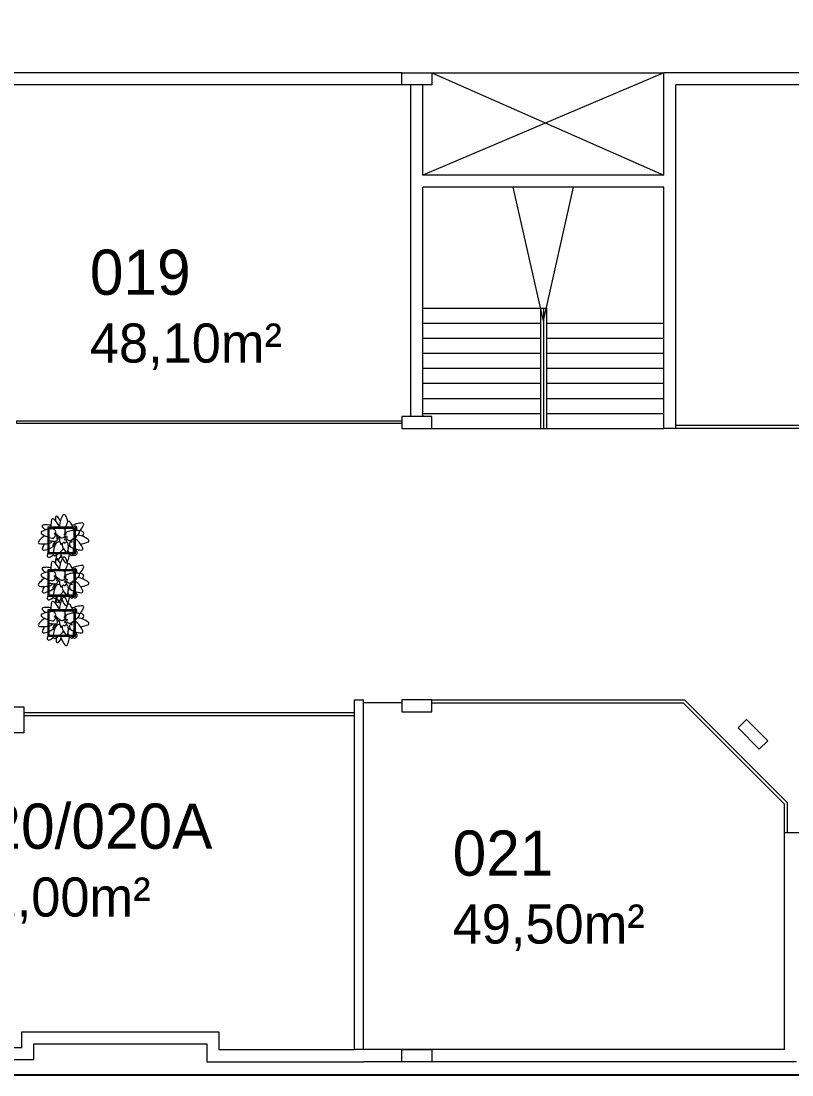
# Model space of a CAD drawing. Header units: metres. Extents: x 2855 to 2963, y 1748 to 1790.
# Drawn here: x 2871.53 to 2884.32, y 1751.23 to 1768.74 of the extents above; entities that cross this region are included whole.
import ezdxf

# ---------------------------------------------------------------- set-up
doc = ezdxf.new("R2010")
doc.units = ezdxf.units.M
doc.layers.add('PAREDES', color=7, linetype='Continuous')
doc.layers.add('VAGAS', color=253, linetype='Continuous')
doc.styles.add('PADRAO MK', font='')
doc.styles.add('ROMANS', font='romans', dxfattribs={"height": 0.16})
doc.styles.get("Standard").update_dxf_attribs({"font": 'arial.ttf'})
doc.styles.get('PADRAO MK').set_extended_font_data('AvantGarde Bk BT')
doc.dimstyles.new('Cota', dxfattribs={"dimtxt": 0.07, "dimasz": 0.08, "dimexe": 0.04, "dimexo": 0.04, "dimgap": 0.02, "dimtad": 1, "dimtxsty": 'Standard', "dimcen": 2.5, "dimclrd": 252, "dimclre": 252, "dimadec": 0, "dimazin": 0, "dimtfac": 1, "dimtmove": 0, "dimatfit": 3, "dimfxl": 1, "dimarcsym": 0})

# ---------------------------------------------------------------- blocks, each defined once
blk = doc.blocks.new('*D8')
at = {"layer": 'DEFPOINTS', "color": 0, "transparency": 16777216}
for p in [(2958.209, 1788.223), (2958.209, 1768.144), (2855.06, 1767.879)]:
    blk.add_point(p, dxfattribs=at)
at = {"layer": 'VAGAS', "color": 1, "lineweight": -2, "transparency": 16777216}
for p, q in [((2855.06, 1768.179), (2855.06, 1788.723)), ((2958.209, 1768.444), (2958.209, 1788.723)), ((2855.41, 1788.223), (2957.859, 1788.223))]:
    blk.add_line(p, q, dxfattribs=at)
at = {"layer": 'VAGAS', "color": 1, "transparency": 16777216}
for points in [[(2855.41, 1788.282), (2855.41, 1788.165), (2855.06, 1788.223)], [(2957.859, 1788.282), (2957.859, 1788.165), (2958.209, 1788.223)]]:
    blk.add_solid(points, dxfattribs=at)
at = {"layer": 'VAGAS', "color": 7, "transparency": 16777216, "insert": (2906.635, 1789.038), "char_height": 0.16, "attachment_point": 5, "style": 'ROMANS'}
blk.add_mtext('{\\H7.5x;103,15}', dxfattribs=at)
blk = doc.blocks.new('_ArchTick')
at = {"color": 0, "linetype": 'ByBlock', "const_width": 0.15}
blk.add_lwpolyline([(-0.5, -0.5), (0.5, 0.5)], dxfattribs=at)
blk = doc.blocks.new('*D9')
at = {"layer": 'DEFPOINTS', "color": 0, "transparency": 16777216}
for p in [(2909.485, 1784.081), (2863.22, 1751.229), (2962.676, 1751.229)]:
    blk.add_point(p, dxfattribs=at)
at = {"layer": 'VAGAS', "color": 1, "lineweight": -2, "transparency": 16777216}
for p, q in [((2909.785, 1784.081), (2963.176, 1784.081)), ((2962.676, 1783.731), (2962.676, 1751.579)), ((2863.52, 1751.229), (2963.176, 1751.229))]:
    blk.add_line(p, q, dxfattribs=at)
at = {"layer": 'VAGAS', "color": 1, "transparency": 16777216}
for points in [[(2962.618, 1783.731), (2962.735, 1783.731), (2962.676, 1784.081)], [(2962.618, 1751.579), (2962.735, 1751.579), (2962.676, 1751.229)]]:
    blk.add_solid(points, dxfattribs=at)
at = {"layer": 'VAGAS', "color": 7, "transparency": 16777216, "insert": (2961.862, 1767.655), "char_height": 0.16, "attachment_point": 5, "rotation": 90, "style": 'ROMANS'}
blk.add_mtext('{\\H7.5x;32,85}', dxfattribs=at)

msp = doc.modelspace()

# ---------------------------------------------------------------- linework, layer by layer
at = {"layer": 'PAREDES', "color": 253, "lineweight": 0}
for p, q in [((2877.849, 1767.879), (2869.974, 1767.879)), ((2877.849, 1767.879), (2878.349, 1767.879)), ((2877.849, 1767.679), (2877.849, 1767.879)), ((2882.199, 1767.879), (2878.199, 1766.179)), ((2878.349, 1767.879), (2878.349, 1767.679)), ((2878.349, 1767.879), (2882.199, 1767.879)), ((2878.349, 1767.879), (2882.199, 1766.179)), ((2886.299, 1767.879), (2882.199, 1767.879)), ((2882.199, 1766.179), (2882.199, 1767.879)), ((2882.731, 1767.879), (2882.199, 1767.879)), ((2877.849, 1767.679), (2869.974, 1767.679)), ((2878.349, 1767.679), (2877.849, 1767.679)), ((2877.999, 1762.169), (2877.999, 1767.679)), ((2878.199, 1766.179), (2878.199, 1767.679)), ((2886.299, 1767.679), (2882.399, 1767.679)), ((2882.399, 1761.969), (2882.399, 1767.679)), ((2882.731, 1767.679), (2882.399, 1767.679)), ((2882.199, 1766.179), (2878.199, 1766.179)), ((2882.199, 1765.979), (2878.199, 1765.979)), ((2878.199, 1762.169), (2878.199, 1765.979)), ((2880.199, 1763.759), (2879.699, 1765.979)), ((2880.199, 1763.759), (2880.699, 1765.979)), ((2882.199, 1761.969), (2882.199, 1765.979)), ((2878.199, 1763.969), (2880.199, 1763.969)), ((2880.149, 1763.969), (2880.149, 1761.969)), ((2880.199, 1763.969), (2880.249, 1763.969)), ((2880.199, 1763.969), (2880.199, 1761.969)), ((2880.249, 1763.969), (2880.249, 1761.969)), ((2878.199, 1763.719), (2880.149, 1763.719)), ((2880.249, 1763.719), (2882.2, 1763.719)), ((2878.199, 1763.469), (2880.149, 1763.469)), ((2880.249, 1763.469), (2882.2, 1763.469)), ((2878.199, 1763.219), (2880.149, 1763.219)), ((2880.249, 1763.219), (2882.2, 1763.219)), ((2878.199, 1762.969), (2880.149, 1762.969)), ((2880.249, 1762.969), (2882.2, 1762.969)), ((2878.199, 1762.719), (2880.149, 1762.719)), ((2880.249, 1762.719), (2882.2, 1762.719)), ((2878.199, 1762.469), (2880.149, 1762.469)), ((2880.249, 1762.469), (2882.2, 1762.469)), ((2878.199, 1762.219), (2880.149, 1762.219)), ((2880.249, 1762.219), (2882.2, 1762.219)), ((2886.299, 1762.019), (2882.399, 1762.019)), ((2877.849, 1761.969), (2877.849, 1761.969)), ((2878.349, 1761.969), (2882.2, 1761.969)), ((2882.399, 1761.969), (2882.199, 1761.969)), ((2886.299, 1761.969), (2882.399, 1761.969)), ((2871.974, 1760.334), (2872.424, 1760.334)), ((2871.974, 1759.884), (2871.974, 1760.334)), ((2871.994, 1760.314), (2872.404, 1760.314)), ((2871.994, 1759.904), (2871.994, 1760.314)), ((2872.404, 1760.314), (2872.404, 1759.904)), ((2872.424, 1760.334), (2872.424, 1759.884)), ((2872.424, 1759.884), (2871.974, 1759.884)), ((2872.404, 1759.904), (2871.994, 1759.904)), ((2871.974, 1759.628), (2872.424, 1759.628)), ((2871.974, 1759.178), (2871.974, 1759.628)), ((2871.994, 1759.608), (2872.404, 1759.608)), ((2871.994, 1759.198), (2871.994, 1759.608)), ((2872.404, 1759.608), (2872.404, 1759.198)), ((2872.424, 1759.628), (2872.424, 1759.178)), ((2872.404, 1759.198), (2871.994, 1759.198)), ((2872.424, 1759.178), (2871.974, 1759.178)), ((2871.974, 1758.96), (2872.424, 1758.96)), ((2871.974, 1758.51), (2871.974, 1758.96)), ((2871.994, 1758.94), (2872.404, 1758.94)), ((2871.994, 1758.53), (2871.994, 1758.94)), ((2872.404, 1758.94), (2872.404, 1758.53)), ((2872.424, 1758.96), (2872.424, 1758.51)), ((2872.424, 1758.51), (2871.974, 1758.51)), ((2872.404, 1758.53), (2871.994, 1758.53)), ((2877.06, 1757.459), (2877.21, 1757.459)), ((2878.349, 1757.459), (2882.539, 1757.459)), ((2884.249, 1755.749), (2882.539, 1757.459)), ((2870.36, 1757.344), (2871.57, 1757.344)), ((2871.57, 1757.344), (2871.57, 1756.914)), ((2877.849, 1757.409), (2877.21, 1757.409)), ((2878.349, 1757.409), (2882.519, 1757.409)), ((2884.199, 1755.728), (2882.519, 1757.409)), ((2877.06, 1757.244), (2871.57, 1757.244)), ((2877.06, 1757.194), (2871.57, 1757.194)), ((2871.57, 1756.914), (2870.36, 1756.914)), ((2884.199, 1755.249), (2884.199, 1755.728)), ((2884.249, 1755.249), (2884.249, 1755.749)), ((2884.674, 1755.249), (2884.199, 1755.249)), ((2884.199, 1751.649), (2884.199, 1755.249)), ((2884.199, 1751.649), (2877.06, 1751.649)), ((2884.399, 1751.449), (2877.21, 1751.449))]:
    msp.add_line(p, q, dxfattribs=at)
for points in [[(2877.849, 1761.969), (2878.349, 1761.969), (2878.349, 1762.169), (2877.849, 1762.169)], [(2877.849, 1757.259), (2878.349, 1757.259), (2878.349, 1757.459), (2877.849, 1757.459)], [(2877.849, 1757.259), (2878.349, 1757.259), (2878.349, 1757.459), (2877.849, 1757.459)], [(2883.925, 1756.781), (2883.571, 1757.134), (2883.43, 1756.993), (2883.783, 1756.639)], [(2878.349, 1751.449), (2877.849, 1751.449), (2877.849, 1751.649), (2878.349, 1751.649)]]:
    msp.add_lwpolyline(points, close=True, dxfattribs=at)
for points in [[(2877.849, 1762.092), (2871.45, 1762.092), (2871.45, 1762.057), (2877.849, 1762.057)], [(2866.83, 1752.354), (2866.83, 1751.454), (2870.09, 1751.454), (2870.09, 1751.684), (2871.54, 1751.684), (2871.54, 1751.944), (2874.81, 1751.944), (2874.81, 1751.649), (2877.06, 1751.649), (2877.06, 1757.459)], [(2877.21, 1751.649), (2877.21, 1757.459)], [(2864.12, 1751.479), (2864.12, 1752.154), (2866.63, 1752.154), (2866.63, 1751.254), (2870.29, 1751.254), (2870.29, 1751.484), (2871.74, 1751.484), (2871.74, 1751.744), (2874.61, 1751.744), (2874.61, 1751.449), (2877.21, 1751.449)]]:
    msp.add_lwpolyline(points, dxfattribs=at)
for centre, radius, start, end in [((2872.458, 1760.342), 0.438, 165.7893, 178.1562), ((2872.057, 1760.444), 0.0247, 111.7641, 165.7893), ((2872.057, 1760.444), 0.0241, 46.4901, 111.7641), ((2871.775, 1760.147), 0.433, 31.8729, 46.4901), ((2872.51, 1760.329), 0.347, 161.2345, 176.7521), ((2872.596, 1760.3), 0.438, 148.8676, 161.2345), ((2872.242, 1760.514), 0.0247, 94.8424, 148.8676), ((2872.242, 1760.515), 0.0241, 29.5684, 94.8424), ((2871.886, 1760.313), 0.433, 14.9512, 29.5684), ((2872.688, 1760.214), 0.438, 152.9972, 165.3641), ((2872.319, 1760.402), 0.0247, 98.972, 152.9972), ((2871.985, 1760.339), 0.331, 14.5682, 14.9512), ((2872.319, 1760.403), 0.0241, 33.698, 98.972), ((2871.979, 1760.176), 0.433, 19.0808, 33.698), ((2871.883, 1760.237), 0.0241, 115.63, 180.9039), ((2871.883, 1760.237), 0.0247, 180.9039, 234.9292), ((2872.06, 1759.869), 0.433, 101.0127, 115.63), ((2871.892, 1760.347), 0.0169, 166.5384, 220.5636), ((2871.892, 1760.347), 0.0165, 101.2644, 166.5384), ((2872.107, 1760.53), 0.3, 220.5636, 232.9304), ((2871.946, 1760.073), 0.296, 86.6471, 101.2644), ((2872.07, 1760.481), 0.237, 232.9304, 236.0066), ((2871.951, 1760.142), 0.226, 74.1503, 86.6471), ((2872.04, 1759.969), 0.331, 88.5159, 101.0127), ((2872.002, 1760.323), 0.0386, 61.9921, 74.1503), ((2872.019, 1760.303), 0.00217, 161.2812, 249.1563), ((2872.018, 1760.303), 0.00199, 64.1572, 161.2812), ((2872.013, 1760.289), 0.0124, 52.8258, 69.1563), ((2872.024, 1760.316), 0.0119, 244.1572, 258.3993), ((2872.367, 1760.345), 0.347, 178.1562, 187.5199), ((2872.047, 1760.243), 0.0564, 57.973, 88.5159), ((2872.075, 1760.308), 0.0247, 156.0032, 198.9949), ((2872.075, 1760.308), 0.0241, 90.7293, 156.0032), ((2872.08, 1759.899), 0.433, 76.112, 90.7293), ((2872.047, 1760.242), 0.0577, 10.3618, 57.973), ((2872.079, 1760.248), 0.0247, 294.1867, 10.3618), ((2872.433, 1760.515), 0.438, 220.1025, 222.3953), ((2871.862, 1760.202), 0.331, 21.4636, 31.8729), ((2872.209, 1760.346), 0.0457, 176.7521, 211.5944), ((2872.104, 1759.998), 0.331, 63.6152, 76.112), ((2872.211, 1760.324), 0.0264, 311.4922, 323.6629), ((2872.218, 1760.319), 0.0181, 323.6629, 357.4604), ((2872.239, 1760.319), 0.00317, 89.5852, 177.4604), ((2872.239, 1760.319), 0.00291, 352.4612, 89.5852), ((2872.259, 1760.316), 0.0174, 172.4612, 208.1252), ((2872.266, 1760.32), 0.0247, 208.1252, 250.2626), ((2872.226, 1760.244), 0.0564, 57.1294, 63.6152), ((2872.6, 1760.238), 0.347, 165.3641, 180.8817), ((2872.298, 1760.233), 0.0457, 180.8817, 216.7735), ((2872.308, 1760.207), 0.0457, 111.6509, 155.3526), ((2872.419, 1759.927), 0.347, 96.1333, 111.6509), ((2872.542, 1760.049), 0.347, 105.5886, 118.9262), ((2872.429, 1759.836), 0.438, 83.7665, 96.1333), ((2872.076, 1760.21), 0.331, 11.1917, 19.0808), ((2872.142, 1760.485), 0.433, 309.85, 324.4672), ((2872.567, 1759.961), 0.438, 93.2217, 105.5886), ((2872.474, 1760.248), 0.0247, 29.7412, 83.7665), ((2872.475, 1760.248), 0.0241, 324.4672, 29.7412), ((2872.254, 1760.487), 0.331, 316.6871, 319.3053), ((2872.177, 1760.554), 0.433, 319.3053, 333.9225), ((2872.544, 1760.374), 0.0247, 39.1965, 93.2217), ((2872.544, 1760.374), 0.0241, 333.9225, 39.1965), ((2871.836, 1760.078), 0.0241, 142.0974, 207.3714), ((2871.837, 1760.079), 0.0247, 207.3714, 261.3966), ((2872.159, 1759.827), 0.433, 127.4802, 142.0974), ((2871.899, 1760.488), 0.438, 261.3966, 273.7635), ((2872.121, 1760.576), 0.438, 234.9292, 247.296), ((2872.097, 1759.908), 0.331, 122.5311, 127.4802), ((2871.905, 1760.397), 0.347, 273.7635, 289.2811), ((2872.086, 1760.492), 0.347, 247.296, 262.8136), ((2872.393, 1759.917), 0.433, 160.922, 168.6121), ((2871.986, 1760.129), 0.0165, 129.8121, 195.0861), ((2871.987, 1760.129), 0.0169, 195.0861, 249.1114), ((2872.165, 1759.915), 0.296, 125.0461, 129.8121), ((2872.087, 1760.394), 0.3, 249.1114, 261.4782), ((2872.004, 1760.112), 0.0457, 289.2811, 332.9828), ((2872.048, 1760.193), 0.0457, 262.8136, 306.5153), ((2872.078, 1760.332), 0.237, 261.4782, 276.9958), ((2871.997, 1760.116), 0.0545, 332.9828, 339.0379), ((2872.425, 1759.815), 0.433, 139.7037, 148.1966), ((2872.078, 1760.222), 0.00291, 78.5227, 175.6467), ((2872.078, 1760.222), 0.00317, 175.6467, 263.5219), ((2872.043, 1760.2), 0.0545, 306.5153, 348.2417), ((2872.394, 1759.898), 0.331, 151.5694, 164.0663), ((2872.076, 1760.2), 0.0181, 49.7244, 83.5219), ((2872.082, 1760.242), 0.0174, 258.5227, 294.1867), ((2872.065, 1760.075), 0.0264, 34.085, 48.6905), ((2872.041, 1760.059), 0.0545, 352.3586, 34.085), ((2872.07, 1760.194), 0.0264, 348.2417, 49.7244), ((2872.094, 1760.161), 0.0386, 72.1552, 86.5296), ((2872.087, 1760.131), 0.0577, 63.3439, 80.3839), ((2872.153, 1760.028), 0.0564, 121.0266, 151.5694), ((2872.094, 1760.16), 0.0394, 24.5439, 72.1552), ((2872.103, 1760.127), 0.0312, 276.9958, 320.6975), ((2872.366, 1760.453), 0.347, 222.3953, 237.9129), ((2872.101, 1760.161), 0.0247, 347.1689, 63.3439), ((2872.118, 1760.151), 0.00199, 92.7049, 189.8289), ((2872.118, 1760.151), 0.00217, 189.8289, 277.7041), ((2872.117, 1760.165), 0.0119, 272.7049, 308.3689), ((2872.12, 1760.137), 0.0124, 63.9066, 97.7041), ((2872.122, 1760.144), 0.00291, 131.5049, 228.6289), ((2872.109, 1760.159), 0.0174, 311.5049, 347.1689), ((2872.122, 1760.144), 0.00317, 228.6289, 316.5041), ((2872.138, 1760.13), 0.0181, 102.7066, 136.5041), ((2872.154, 1760.027), 0.0577, 73.4153, 121.0266), ((2872.114, 1760.169), 0.0169, 308.3689, 24.5439), ((2872.118, 1760.132), 0.0181, 2.4239, 63.9066), ((2872.099, 1760.131), 0.0372, 320.6975, 2.4239), ((2872.139, 1760.121), 0.0264, 41.2238, 102.7066), ((2872.354, 1759.889), 0.331, 123.4155, 131.475), ((2872.118, 1760.103), 0.0545, 359.4975, 41.2238), ((2872.127, 1760.103), 0.0457, 334.3733, 359.4975), ((2872.163, 1760.059), 0.0247, 357.2403, 73.4153), ((2872.206, 1760.198), 0.0457, 237.9129, 281.6147), ((2872.171, 1760.059), 0.0174, 321.5763, 357.2403), ((2872.208, 1760.027), 0.0264, 82.6432, 112.7779), ((2872.246, 1760.035), 0.0394, 117.6113, 165.2226), ((2872.204, 1760.206), 0.0545, 281.6147, 323.341), ((2872.236, 1760.055), 0.0169, 41.4363, 117.6113), ((2872.245, 1760.211), 0.00291, 53.6221, 150.7461), ((2872.245, 1760.211), 0.00317, 150.7461, 238.6212), ((2872.234, 1760.193), 0.0181, 24.8237, 58.6212), ((2872.212, 1760.123), 0.0577, 42.9284, 55.7288), ((2872.257, 1760.228), 0.0174, 233.6221, 269.286), ((2872.25, 1760.122), 0.00291, 111.0894, 208.2134), ((2872.226, 1760.19), 0.0264, 323.341, 24.8237), ((2872.25, 1760.122), 0.00317, 208.2134, 296.0885), ((2872.239, 1760.058), 0.0119, 5.7723, 41.4363), ((2872.243, 1760.141), 0.0174, 291.0894, 326.7534), ((2872.253, 1760.06), 0.00199, 185.7723, 282.8963), ((2872.26, 1760.103), 0.0181, 82.291, 116.0885), ((2872.253, 1760.06), 0.00217, 282.8963, 10.7715), ((2872.237, 1760.145), 0.0247, 326.7534, 42.9284), ((2872.267, 1760.063), 0.0124, 156.974, 190.7715), ((2872.273, 1760.06), 0.0181, 95.4913, 156.974), ((2872.257, 1760.235), 0.0247, 269.286, 281.9837), ((2872.316, 1760.204), 0.0545, 155.3526, 197.079), ((2872.259, 1760.095), 0.0264, 20.8083, 82.291), ((2872.289, 1760.195), 0.0264, 197.079, 258.5617), ((2872.275, 1760.041), 0.0372, 53.7649, 95.4913), ((2872.308, 1760.144), 0.0247, 143.024, 219.199), ((2872.232, 1760.085), 0.0545, 351.1781, 20.8083), ((2872.288, 1760.187), 0.0181, 258.5617, 292.3592), ((2872.302, 1760.148), 0.0174, 107.36, 143.024), ((2872.333, 1760.165), 0.0577, 219.199, 266.8103), ((2872.296, 1760.167), 0.00317, 24.484, 112.3592), ((2872.296, 1760.168), 0.00291, 287.36, 24.484), ((2872.278, 1760.046), 0.0312, 10.0632, 53.7649), ((2872.386, 1760.049), 0.0577, 159.9806, 207.5919), ((2872.333, 1760.163), 0.0564, 266.8103, 297.3531), ((2872.355, 1760.061), 0.0247, 83.8056, 159.9806), ((2872.356, 1760.068), 0.0174, 48.1416, 83.8056), ((2872.207, 1760.407), 0.331, 297.3531, 309.85), ((2872.39, 1760.103), 0.0264, 137.8605, 199.3433), ((2872.382, 1760.1), 0.0181, 199.3433, 233.1408), ((2872.37, 1760.083), 0.00291, 228.1416, 325.2656), ((2872.411, 1760.084), 0.0545, 96.1342, 137.8605), ((2872.369, 1760.083), 0.00317, 325.2656, 53.1408), ((2872.41, 1760.093), 0.0457, 52.4325, 96.1342), ((2872.443, 1760.151), 0.0264, 182.0917, 212.3062), ((2872.226, 1759.854), 0.347, 36.9149, 52.4325), ((2872.465, 1760.152), 0.0457, 81.6767, 88.9716), ((2872.421, 1759.854), 0.347, 66.1591, 81.6767), ((2872.153, 1759.799), 0.438, 24.548, 36.9149), ((2872.46, 1760.477), 0.433, 279.8758, 294.493), ((2872.384, 1759.771), 0.438, 53.7923, 66.1591), ((2872.629, 1760.104), 0.0241, 294.493, 359.767), ((2872.629, 1760.104), 0.0247, 359.767, 53.7923), ((2871.903, 1759.97), 0.0241, 161.4732, 226.7472), ((2872.291, 1759.84), 0.433, 151.1282, 161.4732), ((2871.903, 1759.971), 0.0247, 226.7472, 280.7725), ((2871.826, 1760.377), 0.438, 280.7725, 293.1393), ((2872.394, 1759.826), 0.433, 162.0519, 176.6691), ((2871.992, 1759.998), 0.0241, 168.6121, 233.8861), ((2871.992, 1759.998), 0.0247, 233.8861, 257.04), ((2872.296, 1759.858), 0.331, 160.4623, 162.0519), ((2871.862, 1760.293), 0.347, 293.1393, 308.6569), ((2872.077, 1760.031), 0.0241, 148.1966, 213.4706), ((2872.078, 1760.031), 0.0247, 213.4706, 267.4958), ((2872.493, 1759.87), 0.433, 164.0663, 178.6835), ((2872.084, 1759.879), 0.0241, 178.6835, 243.9575), ((2872.096, 1760.444), 0.438, 267.4958, 268.1979), ((2872.05, 1760.058), 0.0457, 308.6569, 352.3586), ((2872.071, 1760.027), 0.0247, 21.5879, 31.1223), ((2871.89, 1760.245), 0.438, 297.9827, 310.3496), ((2871.949, 1760.176), 0.347, 310.3496, 324.1432), ((2872.234, 1759.919), 0.0564, 185.3027, 190.693), ((2872.503, 1759.97), 0.331, 190.693, 203.1899), ((2872.186, 1760.046), 0.00291, 141.5763, 238.7003), ((2872.187, 1760.046), 0.00317, 238.7003, 326.5754), ((2872.204, 1760.034), 0.0181, 112.7779, 146.5754), ((2872.245, 1760.035), 0.0386, 165.2226, 195.7654), ((2872.426, 1760.086), 0.226, 195.7654, 208.2623), ((2872.487, 1760.119), 0.296, 208.2623, 222.8796), ((2872.282, 1759.929), 0.0165, 222.8796, 288.1535), ((2872.282, 1759.93), 0.0169, 288.1535, 342.1788), ((2872.013, 1760.016), 0.3, 342.1788, 354.5456), ((2872.512, 1760.031), 0.226, 202.899, 208.2623), ((2872.075, 1760.01), 0.237, 354.5456, 10.0632), ((2872.332, 1759.98), 0.0394, 117.6113, 120.2121), ((2872.573, 1760.064), 0.296, 208.2623, 222.8796), ((2872.322, 1760), 0.0169, 41.4363, 117.6113), ((2871.983, 1759.905), 0.347, 349.4732, 358.5565), ((2872.326, 1760.003), 0.0119, 5.7723, 41.4363), ((2872.385, 1760.049), 0.0564, 207.5919, 238.1347), ((2872.339, 1760.004), 0.00199, 185.7723, 282.8963), ((2872.339, 1760.004), 0.00217, 282.8963, 10.7715), ((2872.354, 1760.007), 0.0124, 156.974, 190.7715), ((2872.359, 1760.005), 0.0181, 156.8109, 156.974), ((2872.53, 1760.282), 0.331, 238.1347, 250.6316), ((2872.099, 1759.961), 0.3, 342.1788, 354.5456), ((2872.161, 1759.955), 0.237, 354.5456, 5.7987), ((2872.564, 1760.378), 0.433, 250.6316, 265.2488), ((2872.477, 1760.376), 0.331, 276.4593, 279.8758), ((2872.53, 1759.971), 0.0241, 265.2488, 330.5228), ((2872.529, 1759.971), 0.0247, 330.5228, 24.548), ((2871.985, 1759.85), 0.0241, 176.6691, 241.9431), ((2871.986, 1759.851), 0.0247, 241.9431, 295.9683), ((2871.804, 1760.223), 0.438, 295.9683, 306.0471), ((2872.458, 1759.635), 0.438, 165.7893, 178.1562), ((2872.057, 1759.737), 0.0247, 111.7641, 165.7893), ((2872.057, 1759.737), 0.0241, 46.4901, 111.7641), ((2872.084, 1759.88), 0.0247, 243.9575, 297.9827), ((2871.775, 1759.441), 0.433, 31.8729, 46.4901), ((2872.51, 1759.623), 0.347, 161.2345, 176.7521), ((2872.596, 1759.593), 0.438, 148.8676, 161.2345), ((2872.597, 1760.011), 0.433, 203.1899, 217.8071), ((2872.242, 1759.807), 0.0247, 94.8424, 148.8676), ((2872.242, 1759.808), 0.0241, 29.5684, 94.8424), ((2872.274, 1759.76), 0.0241, 217.8071, 283.0811), ((2871.886, 1759.606), 0.433, 14.9512, 29.5684), ((2872.688, 1759.508), 0.438, 152.9972, 165.3641), ((2872.274, 1759.76), 0.0247, 283.0811, 337.1063), ((2871.893, 1759.921), 0.438, 337.1063, 349.4732), ((2872.319, 1759.696), 0.0247, 98.972, 152.9972), ((2871.985, 1759.632), 0.331, 14.5682, 14.9512), ((2872.319, 1759.696), 0.0241, 33.698, 98.972), ((2871.979, 1759.469), 0.433, 19.0808, 33.698), ((2872.369, 1759.874), 0.0165, 222.8796, 288.1535), ((2872.368, 1759.874), 0.0169, 288.1535, 342.1788), ((2871.883, 1759.531), 0.0241, 115.63, 180.9039), ((2871.883, 1759.531), 0.0247, 180.9039, 234.9292), ((2872.06, 1759.162), 0.433, 101.0127, 115.63), ((2871.892, 1759.64), 0.0169, 166.5384, 220.5636), ((2871.892, 1759.64), 0.0165, 101.2644, 166.5384), ((2872.107, 1759.824), 0.3, 220.5636, 232.9304), ((2871.946, 1759.366), 0.296, 86.6471, 101.2644), ((2872.07, 1759.774), 0.237, 232.9304, 236.0066), ((2871.951, 1759.436), 0.226, 74.1503, 86.6471), ((2872.04, 1759.263), 0.331, 88.5159, 101.0127), ((2872.002, 1759.616), 0.0386, 61.9921, 74.1503), ((2872.019, 1759.596), 0.00217, 161.2812, 249.1563), ((2872.018, 1759.596), 0.00199, 64.1572, 161.2812), ((2872.013, 1759.583), 0.0124, 52.8258, 69.1563), ((2872.024, 1759.609), 0.0119, 244.1572, 258.3993), ((2872.367, 1759.638), 0.347, 178.1562, 187.5199), ((2872.047, 1759.537), 0.0564, 57.973, 88.5159), ((2872.075, 1759.601), 0.0247, 156.0032, 198.9949), ((2872.075, 1759.601), 0.0241, 90.7293, 156.0032), ((2872.08, 1759.192), 0.433, 76.112, 90.7293), ((2872.047, 1759.536), 0.0577, 10.3618, 57.973), ((2872.079, 1759.541), 0.0247, 294.1867, 10.3618), ((2871.862, 1759.495), 0.331, 21.4636, 31.8729), ((2872.209, 1759.64), 0.0457, 176.7521, 211.5944), ((2872.104, 1759.292), 0.331, 63.6152, 76.112), ((2872.211, 1759.618), 0.0264, 311.4922, 323.6629), ((2872.218, 1759.613), 0.0181, 323.6629, 357.4604), ((2872.239, 1759.612), 0.00317, 89.5852, 177.4604), ((2872.239, 1759.612), 0.00291, 352.4612, 89.5852), ((2872.259, 1759.609), 0.0174, 172.4612, 208.1252), ((2872.266, 1759.613), 0.0247, 208.1252, 250.2626), ((2872.226, 1759.537), 0.0564, 57.1294, 63.6152), ((2872.6, 1759.531), 0.347, 165.3641, 180.8817), ((2872.308, 1759.5), 0.0457, 111.6509, 155.3526), ((2872.419, 1759.22), 0.347, 96.1333, 111.6509), ((2872.542, 1759.342), 0.347, 105.5886, 118.9262), ((2872.429, 1759.129), 0.438, 83.7665, 96.1333), ((2872.076, 1759.503), 0.331, 11.1917, 19.0808), ((2872.567, 1759.254), 0.438, 93.2217, 105.5886), ((2872.474, 1759.541), 0.0247, 29.7412, 83.7665), ((2872.475, 1759.541), 0.0241, 324.4672, 29.7412), ((2872.254, 1759.781), 0.331, 316.6871, 319.3053), ((2872.177, 1759.847), 0.433, 319.3053, 333.9225), ((2872.544, 1759.667), 0.0247, 39.1965, 93.2217), ((2872.544, 1759.668), 0.0241, 333.9225, 39.1965), ((2871.836, 1759.372), 0.0241, 142.0974, 207.3714), ((2871.837, 1759.372), 0.0247, 207.3714, 261.3966), ((2872.159, 1759.12), 0.433, 127.4802, 142.0974), ((2872.121, 1759.869), 0.438, 234.9292, 247.296), ((2872.097, 1759.202), 0.331, 122.5311, 127.4802), ((2871.905, 1759.69), 0.347, 273.7635, 289.2811), ((2872.086, 1759.785), 0.347, 247.296, 262.8136), ((2871.986, 1759.422), 0.0165, 129.8121, 195.0861), ((2871.987, 1759.423), 0.0169, 195.0861, 249.1114), ((2872.165, 1759.208), 0.296, 125.0461, 129.8121), ((2872.087, 1759.687), 0.3, 249.1114, 261.4782), ((2872.004, 1759.405), 0.0457, 289.2811, 332.9828), ((2872.048, 1759.486), 0.0457, 262.8136, 306.5153), ((2872.078, 1759.625), 0.237, 261.4782, 276.9958), ((2871.997, 1759.409), 0.0545, 332.9828, 339.0379), ((2872.425, 1759.108), 0.433, 139.7037, 148.1966), ((2872.078, 1759.515), 0.00291, 78.5227, 175.6467), ((2872.078, 1759.515), 0.00317, 175.6467, 263.5219), ((2872.043, 1759.493), 0.0545, 306.5153, 348.2417), ((2872.076, 1759.494), 0.0181, 49.7244, 83.5219), ((2872.082, 1759.535), 0.0174, 258.5227, 294.1867), ((2872.065, 1759.368), 0.0264, 34.085, 48.6905), ((2872.041, 1759.352), 0.0545, 352.3586, 34.085), ((2872.07, 1759.487), 0.0264, 348.2417, 49.7244), ((2872.094, 1759.454), 0.0386, 72.1552, 86.5296), ((2872.087, 1759.425), 0.0577, 63.3439, 80.3839), ((2872.433, 1759.808), 0.438, 220.1025, 222.3953), ((2872.153, 1759.322), 0.0564, 121.0266, 151.5694), ((2872.094, 1759.453), 0.0394, 24.5439, 72.1552), ((2872.103, 1759.421), 0.0312, 276.9958, 320.6975), ((2872.366, 1759.746), 0.347, 222.3953, 237.9129), ((2872.101, 1759.454), 0.0247, 347.1689, 63.3439), ((2872.118, 1759.445), 0.00199, 92.7049, 189.8289), ((2872.118, 1759.445), 0.00217, 189.8289, 277.7041), ((2872.117, 1759.459), 0.0119, 272.7049, 308.3689), ((2872.12, 1759.43), 0.0124, 63.9066, 97.7041), ((2872.122, 1759.437), 0.00291, 131.5049, 228.6289), ((2872.109, 1759.453), 0.0174, 311.5049, 347.1689), ((2872.122, 1759.437), 0.00317, 228.6289, 316.5041), ((2872.138, 1759.423), 0.0181, 102.7066, 136.5041), ((2872.154, 1759.321), 0.0577, 73.4153, 121.0266), ((2872.114, 1759.462), 0.0169, 308.3689, 24.5439), ((2872.118, 1759.425), 0.0181, 2.4239, 63.9066), ((2872.099, 1759.424), 0.0372, 320.6975, 2.4239), ((2872.139, 1759.415), 0.0264, 41.2238, 102.7066), ((2872.354, 1759.183), 0.331, 123.4155, 131.475), ((2872.118, 1759.396), 0.0545, 359.4975, 41.2238), ((2872.127, 1759.396), 0.0457, 334.3733, 359.4975), ((2872.163, 1759.352), 0.0247, 357.2403, 73.4153), ((2872.206, 1759.491), 0.0457, 237.9129, 281.6147), ((2872.246, 1759.328), 0.0394, 117.6113, 165.2226), ((2872.204, 1759.5), 0.0545, 281.6147, 323.341), ((2872.236, 1759.348), 0.0169, 41.4363, 117.6113), ((2872.245, 1759.505), 0.00291, 53.6221, 150.7461), ((2872.245, 1759.504), 0.00317, 150.7461, 238.6212), ((2872.234, 1759.486), 0.0181, 24.8237, 58.6212), ((2872.212, 1759.416), 0.0577, 42.9284, 55.7288), ((2872.257, 1759.521), 0.0174, 233.6221, 269.286), ((2872.25, 1759.416), 0.00291, 111.0894, 208.2134), ((2872.226, 1759.483), 0.0264, 323.341, 24.8237), ((2872.25, 1759.416), 0.00317, 208.2134, 296.0885), ((2872.239, 1759.352), 0.0119, 5.7723, 41.4363), ((2872.243, 1759.435), 0.0174, 291.0894, 326.7534), ((2872.26, 1759.397), 0.0181, 82.291, 116.0885), ((2872.298, 1759.526), 0.0457, 180.8817, 216.7735), ((2872.253, 1759.353), 0.00217, 282.8963, 10.7715), ((2872.237, 1759.439), 0.0247, 326.7534, 42.9284), ((2872.267, 1759.356), 0.0124, 156.974, 190.7715), ((2872.273, 1759.354), 0.0181, 95.4913, 156.974), ((2872.257, 1759.528), 0.0247, 269.286, 281.9837), ((2872.316, 1759.497), 0.0545, 155.3526, 197.079), ((2872.259, 1759.388), 0.0264, 20.8083, 82.291), ((2872.289, 1759.489), 0.0264, 197.079, 258.5617), ((2872.275, 1759.335), 0.0372, 53.7649, 95.4913), ((2872.308, 1759.437), 0.0247, 143.024, 219.199), ((2872.232, 1759.378), 0.0545, 351.1781, 20.8083), ((2872.288, 1759.48), 0.0181, 258.5617, 292.3592), ((2872.302, 1759.441), 0.0174, 107.36, 143.024), ((2872.333, 1759.458), 0.0577, 219.199, 266.8103), ((2872.296, 1759.461), 0.00317, 24.484, 112.3592), ((2872.296, 1759.461), 0.00291, 287.36, 24.484), ((2872.278, 1759.339), 0.0312, 10.0632, 53.7649), ((2872.386, 1759.343), 0.0577, 159.9806, 207.5919), ((2872.333, 1759.457), 0.0564, 266.8103, 297.3531), ((2872.355, 1759.354), 0.0247, 83.8056, 159.9806), ((2872.356, 1759.361), 0.0174, 48.1416, 83.8056), ((2872.207, 1759.7), 0.331, 297.3531, 309.85), ((2872.39, 1759.396), 0.0264, 137.8605, 199.3433), ((2872.382, 1759.393), 0.0181, 199.3433, 233.1408), ((2872.37, 1759.376), 0.00291, 228.1416, 325.2656), ((2872.411, 1759.377), 0.0545, 96.1342, 137.8605), ((2872.369, 1759.376), 0.00317, 325.2656, 53.1408), ((2872.41, 1759.386), 0.0457, 52.4325, 96.1342), ((2872.443, 1759.445), 0.0264, 182.0917, 212.3062), ((2872.142, 1759.779), 0.433, 309.85, 324.4672), ((2872.226, 1759.147), 0.347, 36.9149, 52.4325), ((2872.465, 1759.446), 0.0457, 81.6767, 88.9716), ((2872.421, 1759.147), 0.347, 66.1591, 81.6767), ((2872.153, 1759.092), 0.438, 24.548, 36.9149), ((2872.46, 1759.77), 0.433, 279.8758, 294.493), ((2872.384, 1759.064), 0.438, 53.7923, 66.1591), ((2872.629, 1759.398), 0.0241, 294.493, 359.767), ((2872.629, 1759.398), 0.0247, 359.767, 53.7923), ((2871.899, 1759.781), 0.438, 261.3966, 273.7635), ((2871.903, 1759.264), 0.0241, 161.4732, 226.7472), ((2872.291, 1759.134), 0.433, 151.1282, 161.4732), ((2871.903, 1759.264), 0.0247, 226.7472, 280.7725), ((2871.826, 1759.671), 0.438, 280.7725, 293.1393), ((2872.394, 1759.12), 0.433, 162.0519, 176.6691), ((2872.393, 1759.21), 0.433, 160.922, 168.6121), ((2871.992, 1759.291), 0.0241, 168.6121, 233.8861), ((2871.992, 1759.291), 0.0247, 233.8861, 257.04), ((2872.296, 1759.151), 0.331, 160.4623, 162.0519), ((2871.862, 1759.587), 0.347, 293.1393, 308.6569), ((2872.077, 1759.324), 0.0241, 148.1966, 213.4706), ((2872.078, 1759.324), 0.0247, 213.4706, 267.4958), ((2872.493, 1759.163), 0.433, 164.0663, 178.6835), ((2872.394, 1759.191), 0.331, 151.5694, 164.0663), ((2872.096, 1759.738), 0.438, 267.4958, 268.1979), ((2872.05, 1759.351), 0.0457, 308.6569, 352.3586), ((2872.071, 1759.32), 0.0247, 21.5879, 31.1223), ((2871.89, 1759.538), 0.438, 297.9827, 310.3496), ((2871.949, 1759.469), 0.347, 310.3496, 324.1432), ((2872.234, 1759.213), 0.0564, 185.3027, 190.693), ((2872.503, 1759.263), 0.331, 190.693, 203.1899), ((2872.171, 1759.352), 0.0174, 321.5763, 357.2403), ((2872.186, 1759.339), 0.00291, 141.5763, 238.7003), ((2872.187, 1759.339), 0.00317, 238.7003, 326.5754), ((2872.204, 1759.328), 0.0181, 112.7779, 146.5754), ((2872.208, 1759.32), 0.0264, 82.6432, 112.7779), ((2872.245, 1759.329), 0.0386, 165.2226, 195.7654), ((2872.426, 1759.379), 0.226, 195.7654, 208.2623), ((2872.487, 1759.413), 0.296, 208.2623, 222.8796), ((2872.253, 1759.353), 0.00199, 185.7723, 282.8963), ((2872.282, 1759.222), 0.0165, 222.8796, 288.1535), ((2872.282, 1759.223), 0.0169, 288.1535, 342.1788), ((2872.013, 1759.309), 0.3, 342.1788, 354.5456), ((2872.512, 1759.324), 0.226, 202.899, 208.2623), ((2872.075, 1759.303), 0.237, 354.5456, 10.0632), ((2872.332, 1759.273), 0.0394, 117.6113, 120.2121), ((2872.573, 1759.357), 0.296, 208.2623, 222.8796), ((2872.322, 1759.293), 0.0169, 41.4363, 117.6113), ((2871.983, 1759.198), 0.347, 349.4732, 358.5565), ((2872.326, 1759.296), 0.0119, 5.7723, 41.4363), ((2872.385, 1759.342), 0.0564, 207.5919, 238.1347), ((2872.339, 1759.298), 0.00199, 185.7723, 282.8963), ((2872.339, 1759.298), 0.00217, 282.8963, 10.7715), ((2872.354, 1759.3), 0.0124, 156.974, 190.7715), ((2872.359, 1759.298), 0.0181, 156.8109, 156.974), ((2872.53, 1759.575), 0.331, 238.1347, 250.6316), ((2872.099, 1759.254), 0.3, 342.1788, 354.5456), ((2872.161, 1759.248), 0.237, 354.5456, 5.7987), ((2872.564, 1759.671), 0.433, 250.6316, 265.2488), ((2872.477, 1759.669), 0.331, 276.4593, 279.8758), ((2872.53, 1759.264), 0.0241, 265.2488, 330.5228), ((2872.529, 1759.264), 0.0247, 330.5228, 24.548), ((2871.985, 1759.143), 0.0241, 176.6691, 241.9431), ((2871.986, 1759.144), 0.0247, 241.9431, 295.9683), ((2871.804, 1759.516), 0.438, 295.9683, 306.0471), ((2872.458, 1758.968), 0.438, 165.7893, 178.1562), ((2872.057, 1759.07), 0.0247, 111.7641, 165.7893), ((2872.057, 1759.07), 0.0241, 46.4901, 111.7641), ((2872.084, 1759.172), 0.0241, 178.6835, 243.9575), ((2872.084, 1759.173), 0.0247, 243.9575, 297.9827), ((2871.775, 1758.774), 0.433, 31.8729, 46.4901), ((2872.51, 1758.955), 0.347, 161.2345, 176.7521), ((2872.596, 1758.926), 0.438, 148.8676, 161.2345), ((2872.597, 1759.304), 0.433, 203.1899, 217.8071), ((2872.242, 1759.14), 0.0247, 94.8424, 148.8676), ((2872.242, 1759.141), 0.0241, 29.5684, 94.8424), ((2872.274, 1759.053), 0.0241, 217.8071, 283.0811), ((2871.886, 1758.939), 0.433, 14.9512, 29.5684), ((2872.688, 1758.841), 0.438, 152.9972, 165.3641), ((2872.274, 1759.054), 0.0247, 283.0811, 337.1063), ((2871.893, 1759.215), 0.438, 337.1063, 349.4732), ((2872.319, 1759.028), 0.0247, 98.972, 152.9972), ((2871.985, 1758.965), 0.331, 14.5682, 14.9512), ((2872.319, 1759.029), 0.0241, 33.698, 98.972), ((2871.979, 1758.802), 0.433, 19.0808, 33.698), ((2872.369, 1759.167), 0.0165, 222.8796, 288.1535), ((2872.368, 1759.167), 0.0169, 288.1535, 342.1788), ((2872.542, 1758.675), 0.347, 105.5886, 118.9262), ((2872.567, 1758.587), 0.438, 93.2217, 105.5886), ((2872.544, 1759), 0.0247, 39.1965, 93.2217), ((2872.544, 1759.001), 0.0241, 333.9225, 39.1965), ((2871.883, 1758.864), 0.0241, 115.63, 180.9039), ((2871.883, 1758.864), 0.0247, 180.9039, 234.9292), ((2872.121, 1759.202), 0.438, 234.9292, 247.296), ((2872.06, 1758.495), 0.433, 101.0127, 115.63), ((2871.892, 1758.973), 0.0169, 166.5384, 220.5636), ((2871.892, 1758.973), 0.0165, 101.2644, 166.5384), ((2872.107, 1759.157), 0.3, 220.5636, 232.9304), ((2871.946, 1758.699), 0.296, 86.6471, 101.2644), ((2872.07, 1759.107), 0.237, 232.9304, 236.0066), ((2871.951, 1758.769), 0.226, 74.1503, 86.6471), ((2872.04, 1758.595), 0.331, 88.5159, 101.0127), ((2872.002, 1758.949), 0.0386, 61.9921, 74.1503), ((2872.019, 1758.929), 0.00217, 161.2812, 249.1563), ((2872.018, 1758.929), 0.00199, 64.1572, 161.2812), ((2872.013, 1758.916), 0.0124, 52.8258, 69.1563), ((2872.024, 1758.942), 0.0119, 244.1572, 258.3993), ((2872.367, 1758.971), 0.347, 178.1562, 187.5199), ((2872.047, 1758.869), 0.0564, 57.973, 88.5159), ((2872.075, 1758.934), 0.0247, 156.0032, 198.9949), ((2872.075, 1758.934), 0.0241, 90.7293, 156.0032), ((2872.08, 1758.525), 0.433, 76.112, 90.7293), ((2872.078, 1758.848), 0.00291, 78.5227, 175.6467), ((2872.078, 1758.848), 0.00317, 175.6467, 263.5219), ((2872.047, 1758.868), 0.0577, 10.3618, 57.973), ((2872.076, 1758.827), 0.0181, 49.7244, 83.5219), ((2872.082, 1758.868), 0.0174, 258.5227, 294.1867), ((2872.07, 1758.82), 0.0264, 348.2417, 49.7244), ((2872.079, 1758.874), 0.0247, 294.1867, 10.3618), ((2872.433, 1759.141), 0.438, 220.1025, 222.3953), ((2872.366, 1759.079), 0.347, 222.3953, 237.9129), ((2871.862, 1758.828), 0.331, 21.4636, 31.8729), ((2872.209, 1758.973), 0.0457, 176.7521, 211.5944), ((2872.104, 1758.625), 0.331, 63.6152, 76.112), ((2872.211, 1758.951), 0.0264, 311.4922, 323.6629), ((2872.218, 1758.946), 0.0181, 323.6629, 357.4604), ((2872.239, 1758.945), 0.00317, 89.5852, 177.4604), ((2872.239, 1758.945), 0.00291, 352.4612, 89.5852), ((2872.259, 1758.942), 0.0174, 172.4612, 208.1252), ((2872.245, 1758.837), 0.00291, 53.6221, 150.7461), ((2872.245, 1758.837), 0.00317, 150.7461, 238.6212), ((2872.234, 1758.819), 0.0181, 24.8237, 58.6212), ((2872.266, 1758.946), 0.0247, 208.1252, 250.2626), ((2872.257, 1758.854), 0.0174, 233.6221, 269.286), ((2872.226, 1758.87), 0.0564, 57.1294, 63.6152), ((2872.6, 1758.864), 0.347, 165.3641, 180.8817), ((2872.298, 1758.859), 0.0457, 180.8817, 216.7735), ((2872.257, 1758.861), 0.0247, 269.286, 281.9837), ((2872.316, 1758.83), 0.0545, 155.3526, 197.079), ((2872.308, 1758.833), 0.0457, 111.6509, 155.3526), ((2872.419, 1758.553), 0.347, 96.1333, 111.6509), ((2872.429, 1758.462), 0.438, 83.7665, 96.1333), ((2872.076, 1758.836), 0.331, 11.1917, 19.0808), ((2872.142, 1759.112), 0.433, 309.85, 324.4672), ((2872.474, 1758.874), 0.0247, 29.7412, 83.7665), ((2872.475, 1758.874), 0.0241, 324.4672, 29.7412), ((2872.254, 1759.113), 0.331, 316.6871, 319.3053), ((2872.177, 1759.18), 0.433, 319.3053, 333.9225), ((2871.836, 1758.704), 0.0241, 142.0974, 207.3714), ((2871.837, 1758.705), 0.0247, 207.3714, 261.3966), ((2872.159, 1758.453), 0.433, 127.4802, 142.0974), ((2871.899, 1759.114), 0.438, 261.3966, 273.7635), ((2872.291, 1758.466), 0.433, 151.1282, 161.4732), ((2872.097, 1758.535), 0.331, 122.5311, 127.4802), ((2871.905, 1759.023), 0.347, 273.7635, 289.2811), ((2872.086, 1759.118), 0.347, 247.296, 262.8136), ((2872.393, 1758.543), 0.433, 160.922, 168.6121), ((2871.986, 1758.755), 0.0165, 129.8121, 195.0861), ((2871.987, 1758.755), 0.0169, 195.0861, 249.1114), ((2872.165, 1758.541), 0.296, 125.0461, 129.8121), ((2872.087, 1759.02), 0.3, 249.1114, 261.4782), ((2872.004, 1758.738), 0.0457, 289.2811, 332.9828), ((2872.048, 1758.819), 0.0457, 262.8136, 306.5153), ((2872.078, 1758.958), 0.237, 261.4782, 276.9958), ((2871.997, 1758.742), 0.0545, 332.9828, 339.0379), ((2872.077, 1758.657), 0.0241, 148.1966, 213.4706), ((2872.425, 1758.441), 0.433, 139.7037, 148.1966), ((2872.043, 1758.826), 0.0545, 306.5153, 348.2417), ((2872.394, 1758.524), 0.331, 151.5694, 164.0663), ((2872.05, 1758.684), 0.0457, 308.6569, 352.3586), ((2872.065, 1758.701), 0.0264, 34.085, 48.6905), ((2872.041, 1758.685), 0.0545, 352.3586, 34.085), ((2872.071, 1758.653), 0.0247, 21.5879, 31.1223), ((2872.094, 1758.787), 0.0386, 72.1552, 86.5296), ((2872.087, 1758.757), 0.0577, 63.3439, 80.3839), ((2872.153, 1758.654), 0.0564, 121.0266, 151.5694), ((2872.094, 1758.786), 0.0394, 24.5439, 72.1552), ((2872.103, 1758.753), 0.0312, 276.9958, 320.6975), ((2872.101, 1758.787), 0.0247, 347.1689, 63.3439), ((2872.118, 1758.777), 0.00199, 92.7049, 189.8289), ((2872.118, 1758.778), 0.00217, 189.8289, 277.7041), ((2872.117, 1758.791), 0.0119, 272.7049, 308.3689), ((2872.12, 1758.763), 0.0124, 63.9066, 97.7041), ((2872.122, 1758.77), 0.00291, 131.5049, 228.6289), ((2872.109, 1758.785), 0.0174, 311.5049, 347.1689), ((2872.122, 1758.77), 0.00317, 228.6289, 316.5041), ((2872.138, 1758.756), 0.0181, 102.7066, 136.5041), ((2872.154, 1758.653), 0.0577, 73.4153, 121.0266), ((2872.114, 1758.795), 0.0169, 308.3689, 24.5439), ((2872.118, 1758.758), 0.0181, 2.4239, 63.9066), ((2872.099, 1758.757), 0.0372, 320.6975, 2.4239), ((2872.139, 1758.748), 0.0264, 41.2238, 102.7066), ((2872.354, 1758.515), 0.331, 123.4155, 131.475), ((2872.118, 1758.729), 0.0545, 359.4975, 41.2238), ((2872.127, 1758.729), 0.0457, 334.3733, 359.4975), ((2872.163, 1758.685), 0.0247, 357.2403, 73.4153), ((2872.206, 1758.824), 0.0457, 237.9129, 281.6147), ((2872.171, 1758.685), 0.0174, 321.5763, 357.2403), ((2872.186, 1758.672), 0.00291, 141.5763, 238.7003), ((2872.187, 1758.672), 0.00317, 238.7003, 326.5754), ((2872.204, 1758.661), 0.0181, 112.7779, 146.5754), ((2872.208, 1758.653), 0.0264, 82.6432, 112.7779), ((2872.245, 1758.661), 0.0386, 165.2226, 195.7654), ((2872.246, 1758.661), 0.0394, 117.6113, 165.2226), ((2872.204, 1758.832), 0.0545, 281.6147, 323.341), ((2872.236, 1758.681), 0.0169, 41.4363, 117.6113), ((2872.212, 1758.749), 0.0577, 42.9284, 55.7288), ((2872.25, 1758.748), 0.00291, 111.0894, 208.2134), ((2872.226, 1758.816), 0.0264, 323.341, 24.8237), ((2872.25, 1758.749), 0.00317, 208.2134, 296.0885), ((2872.239, 1758.684), 0.0119, 5.7723, 41.4363), ((2872.243, 1758.767), 0.0174, 291.0894, 326.7534), ((2872.253, 1758.686), 0.00199, 185.7723, 282.8963), ((2872.26, 1758.729), 0.0181, 82.291, 116.0885), ((2872.253, 1758.686), 0.00217, 282.8963, 10.7715), ((2872.237, 1758.771), 0.0247, 326.7534, 42.9284), ((2872.267, 1758.689), 0.0124, 156.974, 190.7715), ((2872.273, 1758.687), 0.0181, 95.4913, 156.974), ((2872.259, 1758.721), 0.0264, 20.8083, 82.291), ((2872.289, 1758.821), 0.0264, 197.079, 258.5617), ((2872.275, 1758.667), 0.0372, 53.7649, 95.4913), ((2872.308, 1758.77), 0.0247, 143.024, 219.199), ((2872.232, 1758.711), 0.0545, 351.1781, 20.8083), ((2872.288, 1758.813), 0.0181, 258.5617, 292.3592), ((2872.302, 1758.774), 0.0174, 107.36, 143.024), ((2872.333, 1758.791), 0.0577, 219.199, 266.8103), ((2872.296, 1758.794), 0.00317, 24.484, 112.3592), ((2872.296, 1758.794), 0.00291, 287.36, 24.484), ((2872.278, 1758.672), 0.0312, 10.0632, 53.7649), ((2872.075, 1758.636), 0.237, 354.5456, 10.0632), ((2872.386, 1758.675), 0.0577, 159.9806, 207.5919), ((2872.333, 1758.789), 0.0564, 266.8103, 297.3531), ((2872.355, 1758.687), 0.0247, 83.8056, 159.9806), ((2872.356, 1758.694), 0.0174, 48.1416, 83.8056), ((2872.207, 1759.033), 0.331, 297.3531, 309.85), ((2872.39, 1758.729), 0.0264, 137.8605, 199.3433), ((2872.382, 1758.726), 0.0181, 199.3433, 233.1408), ((2872.37, 1758.709), 0.00291, 228.1416, 325.2656), ((2872.411, 1758.71), 0.0545, 96.1342, 137.8605), ((2872.369, 1758.709), 0.00317, 325.2656, 53.1408), ((2872.41, 1758.719), 0.0457, 52.4325, 96.1342), ((2872.443, 1758.778), 0.0264, 182.0917, 212.3062), ((2872.226, 1758.48), 0.347, 36.9149, 52.4325), ((2872.465, 1758.778), 0.0457, 81.6767, 88.9716), ((2872.421, 1758.48), 0.347, 66.1591, 81.6767), ((2872.153, 1758.425), 0.438, 24.548, 36.9149), ((2872.477, 1759.002), 0.331, 276.4593, 279.8758), ((2872.46, 1759.103), 0.433, 279.8758, 294.493), ((2872.384, 1758.397), 0.438, 53.7923, 66.1591), ((2872.629, 1758.731), 0.0241, 294.493, 359.767), ((2872.629, 1758.731), 0.0247, 359.767, 53.7923), ((2871.903, 1758.596), 0.0241, 161.4732, 226.7472), ((2871.903, 1758.597), 0.0247, 226.7472, 280.7725), ((2871.826, 1759.003), 0.438, 280.7725, 293.1393), ((2872.394, 1758.452), 0.433, 162.0519, 176.6691), ((2871.985, 1758.476), 0.0241, 176.6691, 241.9431), ((2871.992, 1758.624), 0.0241, 168.6121, 233.8861), ((2871.992, 1758.624), 0.0247, 233.8861, 257.04), ((2872.296, 1758.484), 0.331, 160.4623, 162.0519), ((2871.804, 1758.849), 0.438, 295.9683, 306.0471), ((2871.862, 1758.919), 0.347, 293.1393, 308.6569), ((2872.078, 1758.657), 0.0247, 213.4706, 267.4958), ((2872.493, 1758.496), 0.433, 164.0663, 178.6835), ((2872.084, 1758.505), 0.0241, 178.6835, 243.9575), ((2872.084, 1758.506), 0.0247, 243.9575, 297.9827), ((2872.096, 1759.07), 0.438, 267.4958, 268.1979), ((2871.89, 1758.871), 0.438, 297.9827, 310.3496), ((2871.949, 1758.802), 0.347, 310.3496, 324.1432), ((2872.234, 1758.545), 0.0564, 185.3027, 190.693), ((2872.503, 1758.596), 0.331, 190.693, 203.1899), ((2872.426, 1758.712), 0.226, 195.7654, 208.2623), ((2872.487, 1758.745), 0.296, 208.2623, 222.8796), ((2872.282, 1758.555), 0.0165, 222.8796, 288.1535), ((2872.282, 1758.556), 0.0169, 288.1535, 342.1788), ((2872.013, 1758.642), 0.3, 342.1788, 354.5456), ((2872.512, 1758.657), 0.226, 202.899, 208.2623), ((2872.332, 1758.606), 0.0394, 117.6113, 120.2121), ((2872.573, 1758.69), 0.296, 208.2623, 222.8796), ((2872.322, 1758.626), 0.0169, 41.4363, 117.6113), ((2871.983, 1758.531), 0.347, 349.4732, 358.5565), ((2872.326, 1758.629), 0.0119, 5.7723, 41.4363), ((2872.385, 1758.675), 0.0564, 207.5919, 238.1347), ((2872.339, 1758.63), 0.00199, 185.7723, 282.8963), ((2872.339, 1758.631), 0.00217, 282.8963, 10.7715), ((2872.354, 1758.633), 0.0124, 156.974, 190.7715), ((2872.359, 1758.631), 0.0181, 156.8109, 156.974), ((2872.53, 1758.908), 0.331, 238.1347, 250.6316), ((2872.369, 1758.5), 0.0165, 222.8796, 288.1535), ((2872.368, 1758.5), 0.0169, 288.1535, 342.1788), ((2872.099, 1758.587), 0.3, 342.1788, 354.5456), ((2872.161, 1758.581), 0.237, 354.5456, 5.7987), ((2872.564, 1759.004), 0.433, 250.6316, 265.2488), ((2872.53, 1758.597), 0.0241, 265.2488, 330.5228), ((2872.529, 1758.597), 0.0247, 330.5228, 24.548), ((2871.986, 1758.477), 0.0247, 241.9431, 295.9683), ((2872.597, 1758.637), 0.433, 203.1899, 217.8071), ((2872.274, 1758.386), 0.0241, 217.8071, 283.0811), ((2872.274, 1758.386), 0.0247, 283.0811, 337.1063), ((2871.893, 1758.547), 0.438, 337.1063, 349.4732)]:
    msp.add_arc(centre, radius, start, end, dxfattribs=at)
for centre, major_axis, ratio, start_param, end_param in [((2872.155, 1760.376), (-0.044, 0.137), 0.287965, 5.046264, 7.313787), ((2872.419, 1760.286), (-0.0096, -0.0622), 0.53395, 1.461052, 4.385302), ((2872.507, 1760.22), (-0.0593, -0.0058), 0.787652, 2.057326, 4.883511), ((2872.405, 1759.916), (-0.0391, 0.0463), 0.735824, 1.906126, 5.566001), ((2872.155, 1759.669), (-0.044, 0.137), 0.287965, 5.046264, 7.313787), ((2872.17, 1759.902), (-0.047, -0.116), 0.325403, 5.12013, 7.571725), ((2872.419, 1759.579), (-0.0096, -0.0622), 0.53395, 1.461052, 4.385302), ((2872.507, 1759.513), (-0.0593, -0.0058), 0.787652, 2.057326, 4.883511), ((2872.405, 1759.209), (-0.0391, 0.0463), 0.735824, 1.906126, 5.566001), ((2872.155, 1759.002), (-0.044, 0.137), 0.287965, 5.046264, 7.313787), ((2872.17, 1759.195), (-0.047, -0.116), 0.325403, 5.12013, 7.571725), ((2872.419, 1758.912), (-0.0096, -0.0622), 0.53395, 1.461052, 4.385302), ((2872.507, 1758.846), (-0.0593, -0.0058), 0.787652, 2.057326, 4.883511), ((2872.17, 1758.528), (-0.047, -0.116), 0.325403, 5.12013, 7.571725), ((2872.405, 1758.542), (-0.0391, 0.0463), 0.735824, 1.906126, 5.566001)]:
    msp.add_ellipse(centre, major_axis=major_axis, ratio=ratio, start_param=start_param, end_param=end_param, dxfattribs=at)

# ---------------------------------------------------------------- texts
at = {"layer": 'PAREDES', "color": 253, "lineweight": 0, "style": 'PADRAO MK'}
for s, height, p in [('019', 0.75, (2872.669, 1764.19)), ('48,10m²', 0.65, (2872.669, 1763.063)), ('020/020A', 0.75, (2870.41, 1754.987)), ('021', 0.75, (2878.692, 1754.539)), ('81,00m²', 0.65, (2870.488, 1753.86)), ('49,50m²', 0.65, (2878.692, 1753.411))]:
    msp.add_text(s, height=height, dxfattribs=at).set_placement(p)

# ---------------------------------------------------------------- dimensions: what is measured, and where the dimension line sits
at = {"layer": 'VAGAS', "color": 253}
dim = msp.add_linear_dim(base=(2958.209, 1788.223), p1=(2855.06, 1767.879), p2=(2958.209, 1768.144), text='{\\H7.5x;<>}', dimstyle='Cota', override={"dimtxt": 0.63, "dimasz": 0.35, "dimexe": 0.5, "dimexo": 0.3, "dimgap": 0.1, "dimtxsty": 'ROMANS', "dimblk1": 'ArchTick', "dimblk2": 'ArchTick', "dimclrd": 1, "dimclre": 1, "dimclrt": 7}, dxfattribs=at)
dim.commit()
dim.dimension.update_dxf_attribs({"geometry": '*D8', "text_midpoint": (2906.635, 1789.038)})
dim = msp.add_linear_dim(base=(2962.676, 1751.229), p1=(2909.485, 1784.081), p2=(2863.22, 1751.229), angle=270, text='{\\H7.5x;<>}', dimstyle='Cota', override={"dimtxt": 0.63, "dimasz": 0.35, "dimexe": 0.5, "dimexo": 0.3, "dimgap": 0.1, "dimtxsty": 'ROMANS', "dimblk1": 'ArchTick', "dimblk2": 'ArchTick', "dimclrd": 1, "dimclre": 1, "dimclrt": 7}, dxfattribs=at)
dim.commit()
dim.dimension.update_dxf_attribs({"geometry": '*D9', "text_midpoint": (2961.862, 1767.655)})

doc.saveas('drawing.dxf')
